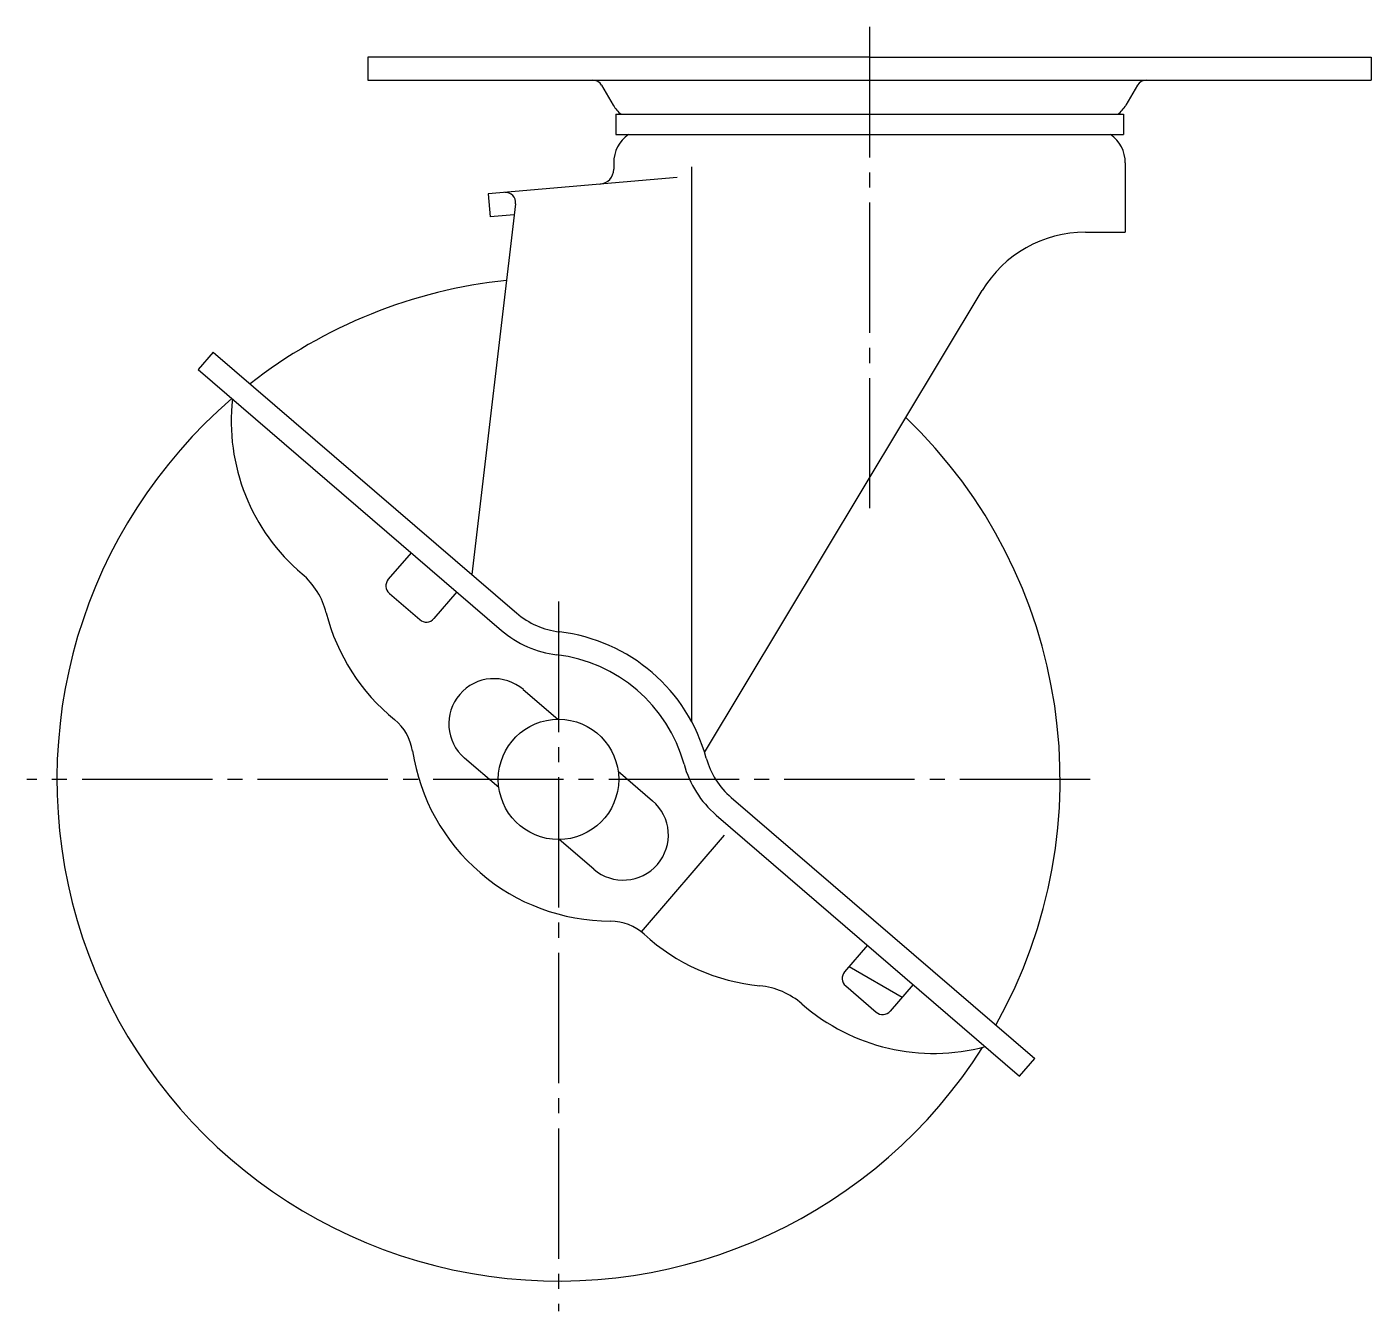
# Model space of a CAD drawing. Extents: x 12 to 284, y 64 to 340.
# Drawn here: x 149.7 to 283.7, y 85.3 to 213.3 of the extents above; entities that cross this region are included whole.
import ezdxf

# ---------------------------------------------------------------- set-up
doc = ezdxf.new("R2010")
doc.units = 0
doc.header["$PDMODE"] = 64
doc.linetypes.add('CENTER', pattern=[17.5, 13, -1.5, 1.5, -1.5])
doc.layers.get('0').update_dxf_attribs({"linetype": 'CONTINUOUS'})
doc.layers.get('DEFPOINTS').update_dxf_attribs({"linetype": 'CONTINUOUS'})
doc.layers.add('CENTER', color=1, linetype='CENTER')

msp = doc.modelspace()

# ---------------------------------------------------------------- linework, layer by layer
at = {"color": 7, "linetype": 'CONTINUOUS'}
for p, q in [((233.7, 210.25), (183.7, 210.25)), ((183.7, 210.25), (183.7, 207.95)), ((233.7, 210.25), (283.7, 210.25)), ((283.7, 210.25), (283.7, 207.95)), ((183.7, 207.95), (283.7, 207.95)), ((206.99, 207.45), (208.15, 205.45)), ((260.41, 207.45), (259.26, 205.45)), ((208.4, 204.54), (259.01, 204.54)), ((208.4, 204.54), (208.4, 202.54)), ((259.01, 204.54), (259.01, 202.54)), ((208.4, 202.54), (259.01, 202.54)), ((208.2, 199.69), (208.2, 199.07)), ((259.2, 199.69), (259.2, 192.79)), ((208.2, 199.29), (208.2, 199.07)), ((215.95, 199.29), (215.95, 144.04)), ((214.52, 198.25), (195.7, 196.6)), ((195.7, 196.6), (195.9, 194.31)), ((198.42, 195.63), (194.06, 158.68)), ((198.29, 194.52), (195.9, 194.31)), ((255.22, 192.79), (259.2, 192.79)), ((217.26, 140.93), (244.93, 186.97)), ((168.28, 180.84), (166.78, 179.1)), ((168.28, 180.84), (198.53, 154.83)), ((166.78, 179.1), (197.03, 153.09)), ((188.01, 160.84), (185.73, 158.19)), ((192.56, 156.93), (190.28, 154.28)), ((185.84, 156.78), (188.87, 154.17)), ((199.19, 147.21), (202.63, 144.25)), ((196.76, 137.43), (193.33, 140.38)), ((208.65, 139.08), (212.08, 136.12)), ((219.92, 136.43), (250.17, 110.43)), ((218.42, 134.69), (248.67, 108.68)), ((219.2, 132.7), (210.93, 123.07)), ((206.21, 129.3), (202.78, 132.25)), ((233.5, 121.72), (231.22, 119.07)), ((231.67, 119.59), (236.96, 116.54)), ((231.33, 117.66), (234.36, 115.05)), ((238.05, 117.81), (235.77, 115.16)), ((248.67, 108.68), (250.17, 110.43))]:
    msp.add_line(p, q, dxfattribs=at)
msp.add_circle((202.7, 138.25), 6, dxfattribs=at)
for centre, radius, start, end in [((206.13, 206.95), 1, 30, 90), ((261.28, 206.95), 1, 90, 150), ((210.75, 206.95), 3, 210, 233.4496), ((256.66, 206.95), 3, 306.5504, 330), ((211.7, 199.69), 3.5, 125.4832, 180), ((255.7, 199.69), 3.5, 0, 54.5168), ((206.7, 199.07), 1.5, 275, 0), ((197.43, 195.75), 1, 353.273, 95), ((255.22, 180.79), 12, 90, 149), ((202.7, 138.25), 50, 95.9545, 127.9462), ((202.7, 138.25), 50, 130.6229, 327.7076), ((190.07, 173.98), 20, 173.7082, 229.6969), ((202.7, 138.25), 50, 330.6655, 46.1699), ((172.28, 153), 7.5, 14.2067, 49.6969), ((186.49, 157.54), 1, 139.3059, 229.3059), ((198.94, 159.75), 20, 194.2067, 231.0001), ((189.52, 154.93), 1, 229.3059, 319.3059), ((203.74, 160.9), 8, 229.3059, 263.2031), ((203.74, 160.9), 10.3, 229.3059, 263.2031), ((200.75, 135.78), 17.3, 15.4087, 83.2031), ((200.75, 135.78), 15, 15.4087, 83.2031), ((196.26, 143.79), 4.5, 49.3059, 229.3059), ((183.21, 140.32), 5, 8.7315, 51.0001), ((207.92, 144.12), 20, 188.7315, 229.3059), ((225.14, 142.5), 10.3, 195.4087, 229.3059), ((225.14, 142.5), 8, 195.4087, 229.3059), ((209.15, 132.71), 4.5, 229.3059, 49.3059), ((207.92, 144.12), 20, 229.3059, 269.8802), ((207.87, 119.12), 5, 47.6116, 89.8802), ((224.72, 137.58), 20, 227.6116, 264.405), ((231.98, 118.42), 1, 139.3059, 229.3059), ((222.04, 110.21), 7.5, 48.9148, 84.405), ((240.11, 130.94), 20, 228.9148, 284.9036), ((235.01, 115.81), 1, 229.3059, 319.3059)]:
    msp.add_arc(centre, radius, start, end, dxfattribs=at)
at = {"layer": 'CENTER', "color": 1, "linetype": 'CENTER'}
for p, q in [((233.7, 213.25), (233.7, 165.29)), ((202.7, 155.97), (202.7, 85.25)), ((255.7, 138.25), (149.7, 138.25))]:
    msp.add_line(p, q, dxfattribs=at)
at = {"layer": 'DEFPOINTS', "color": 0, "linetype": 'BYBLOCK'}
for p in [(168.28, 180.84), (166.78, 179.1), (248.67, 108.68)]:
    msp.add_point(p, dxfattribs=at)

doc.saveas('drawing.dxf')
